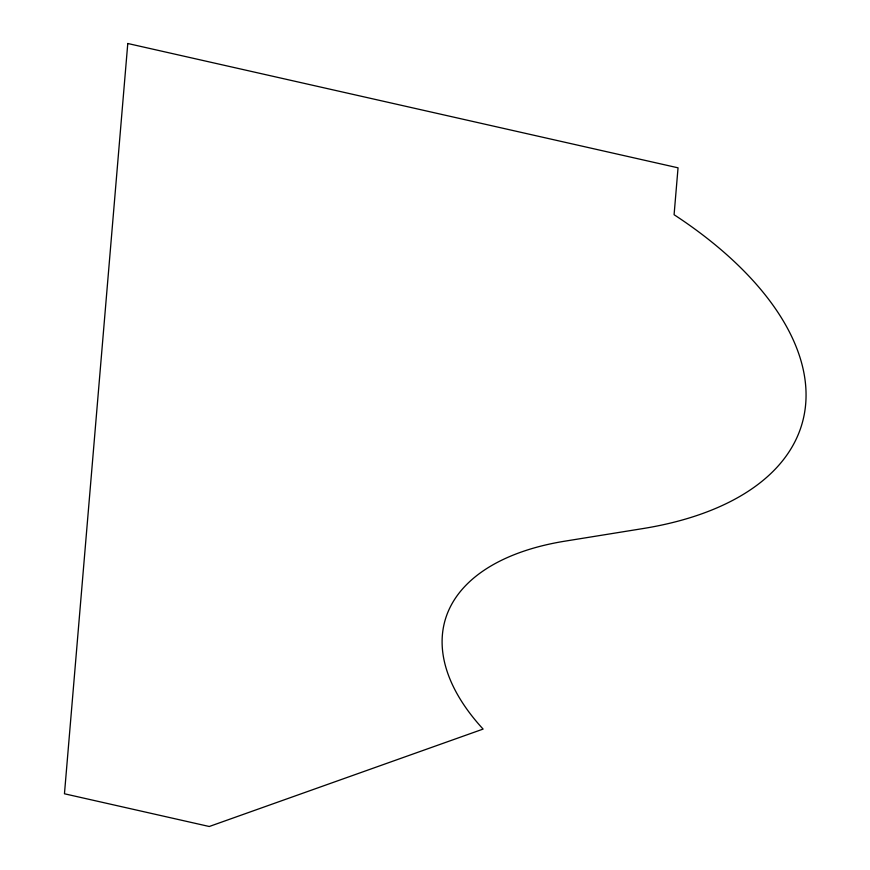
<?xml version="1.0" encoding="UTF-8"?>
<svg xmlns="http://www.w3.org/2000/svg" width="870" height="870" viewBox="0 0 870 870"><rect width="100%" height="100%" fill="white"/><g stroke="black" fill="none" stroke-linecap="round" stroke-linejoin="round"><path stroke-width="1.3" d="M127.781 43.5L64.456 793.777L209.257 826.5L483.111 729.082A281.14 146.062 15.7 0 1 564.924 541.162L642.952 528.568A373.328 193.956 15.7 0 0 674.087 214.716L678.045 167.823L127.781 43.5"/></g></svg>
